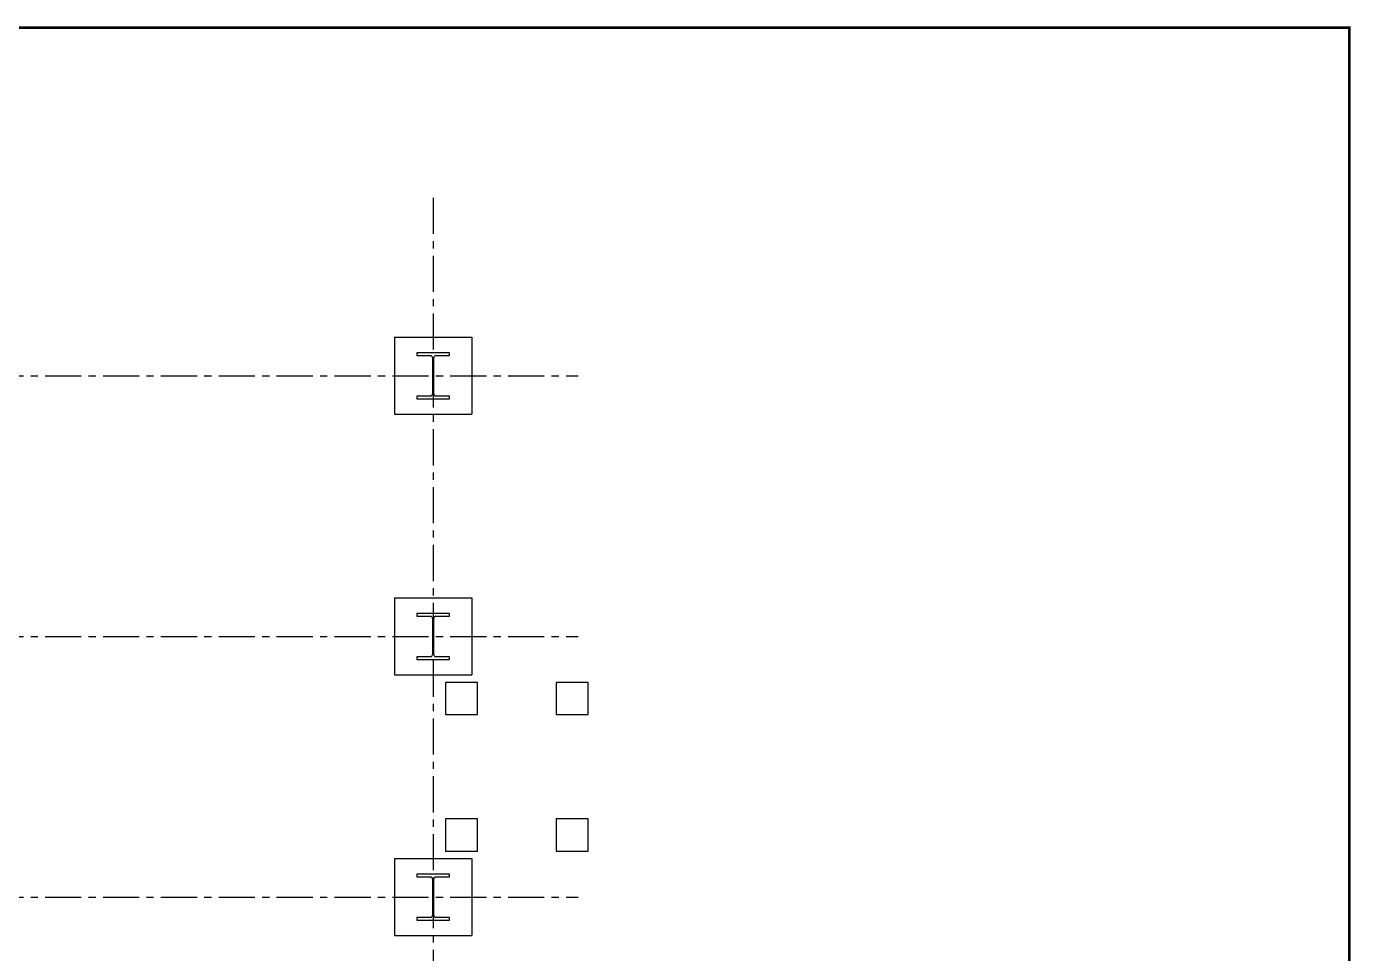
# Model space of a CAD drawing. Header units: inches. Extents: x 4 to 836, y 12 to 568.
# Drawn here: x 419.8 to 831.6, y 279.3 to 567.8 of the extents above; entities that cross this region are included whole.
import ezdxf
from ezdxf.enums import TextEntityAlignment as Align

# ---------------------------------------------------------------- set-up
doc = ezdxf.new("R2010")
doc.units = ezdxf.units.IN
doc.header["$LTSCALE"] = 9
doc.header["$MEASUREMENT"] = 0
doc.linetypes.add('CENTER', pattern=[2, 1.25, -0.25, 0.25, -0.25])
doc.layers.add('BORDER', color=7, linetype='Continuous')
doc.layers.add('CEN', color=9, linetype='CENTER')
doc.styles.add('BORDER2', font='ROMANS', dxfattribs={"width": 0.8, "height": 0.12})
doc.styles.add('ROMAND', font='romand.shx', dxfattribs={"height": 4.5})
doc.styles.add('ROMANS', font='romans.shx', dxfattribs={"height": 3})
doc.styles.add('USSLOGOBOLD', font='sanssb__.ttf')

# ---------------------------------------------------------------- blocks, each defined once
blk = doc.blocks.new('USS-GW_border')
at = {"layer": 'BORDER', "const_width": 0.0309375}
blk.add_lwpolyline([(1.100062386569872, 0.8748878915505252), (34.63631238656987, 0.8748878915505252), (34.63631238656987, 23.64488789155053), (1.100062386569872, 23.64488789155053), (1.100062386569872, 0.8748878915505252)], dxfattribs=at)
at = {"layer": 'BORDER', "color": 4, "style": 'ROMAND', "flags": 8}
blk.add_attdef('UPPER_DWG_NO', text='', height=0.25, rotation=180, dxfattribs=at).set_placement((2.604381525364482, 23.39488789155053), align=Align.MIDDLE_CENTER)
at = {"layer": 'BORDER', "color": 4, "style": 'ROMANS', "width": 0.85, "flags": 8}
for tag, p in [('LINE_1', (29.66751920251926, 3.873879415603681)), ('LINE_2', (29.66751920251926, 3.567562891550526)), ('LINE_3', (29.66751920251926, 3.260237891550524)), ('LINE_4', (29.66751920251926, 2.952715129889401))]:
    blk.add_attdef(tag, p, '', height=0.1875, dxfattribs=at)
at = {"layer": 'BORDER', "color": 6, "style": 'BORDER2', "flags": 12}
blk.add_attdef('PROJECT', text='', height=0.1547662072298731, dxfattribs=at).set_placement((22.53078630814451, 2.741052167316309), align=Align.MIDDLE_LEFT)
at = {"layer": 'BORDER', "color": 3, "style": 'ROMANS', "width": 0.85}
for tag, p in [('7-LINE-TOP', (24.94881238656987, 2.760883669072985)), ('7-LINE', (24.94881238656987, 2.702553686912303)), ('7-LINE-BOT', (24.94881238656987, 2.641890505465191)), ('6-LINE-TOP', (24.94881238656987, 2.510883669072985)), ('6-LINE', (24.94881238656987, 2.452553686912303)), ('6-LINE-BOT', (24.94881238656987, 2.391890505465191)), ('5-LINE-TOP', (24.94881238656987, 2.260883669072985)), ('5-LINE', (24.94881238656987, 2.202553686912303)), ('5-LINE-BOT', (24.94881238656987, 2.141890505465191)), ('4-LINE-TOP', (24.94881238656987, 2.010883669072985)), ('4-LINE', (24.94881238656987, 1.952553686912303)), ('4-LINE-BOT', (24.94881238656987, 1.891890505465191)), ('3-LINE-TOP', (24.94881238656987, 1.760883669072985)), ('3-LINE', (24.94881238656987, 1.702553686912303)), ('3-LINE-BOT', (24.94881238656987, 1.641890505465191)), ('2-LINE-TOP', (24.94881238656987, 1.510883669072985)), ('2-LINE', (24.94881238656987, 1.452553686912303)), ('2-LINE-BOT', (24.94881238656987, 1.391890505465191)), ('1-LINE-TOP', (24.94881238656987, 1.260883669072985)), ('1-LINE', (24.94881238656987, 1.202553686912303)), ('1-LINE-BOT', (24.94881238656987, 1.141890505465191))]:
    blk.add_attdef(tag, p, '', height=0.09375, dxfattribs=at)
at = {"layer": 'BORDER', "color": 3, "style": 'ROMANS', "width": 0.6743476098191401}
for tag, p, p2 in [('7-DATE', (28.24133418376366, 2.702987891550524), (28.5965708710791, 2.702987891550524)), ('6-DATE', (28.24133418376366, 2.452987891550524), (28.5965708710791, 2.452987891550524)), ('5-DATE', (28.24133418376366, 2.202987891550524), (28.5965708710791, 2.202987891550524)), ('4-DATE', (28.24133418376366, 1.952987891550524), (28.5965708710791, 1.952987891550524)), ('3-DATE', (28.24133418376366, 1.702987891550524), (28.5965708710791, 1.702987891550524)), ('2-DATE', (28.24133418376366, 1.452987891550524), (28.5965708710791, 1.452987891550524)), ('1-DATE', (28.24133418376366, 1.202987891550524), (28.5965708710791, 1.202987891550524))]:
    blk.add_attdef(tag, text='', height=0.09375, dxfattribs=at).set_placement(p, p2, align=Align.FIT)
at = {"layer": 'BORDER', "color": 3, "style": 'ROMANS', "width": 0.85}
for tag, p in [('7-BY', (28.82381238656988, 2.749887891550525)), ('7-CHK', (29.26131238656987, 2.749887891550525)), ('6-BY', (28.82381238656988, 2.499887891550525)), ('6-CHK', (29.26131238656987, 2.499887891550525)), ('5-BY', (28.82381238656988, 2.249887891550525)), ('5-CHK', (29.26131238656987, 2.249887891550525)), ('4-BY', (28.82381238656988, 1.999887891550525)), ('4-CHK', (29.26131238656987, 1.999887891550525)), ('3-BY', (28.82381238656988, 1.749887891550525)), ('3-CHK', (29.26131238656987, 1.749887891550525)), ('2-BY', (28.82381238656988, 1.499887891550525)), ('2-CHK', (29.26131238656987, 1.499887891550525)), ('1-BY', (28.82381238656988, 1.249887891550525)), ('1-CHK', (29.26131238656987, 1.249887891550525))]:
    blk.add_attdef(tag, text='', height=0.09375, dxfattribs=at).set_placement(p, align=Align.MIDDLE_CENTER)
at = {"layer": 'BORDER', "color": 5, "style": 'USSLOGOBOLD', "width": 0.85}
blk.add_attdef('USS_FACILITY', (31.14125107697253, 2.481946462006), '', height=0.2591, dxfattribs=at)
at = {"layer": 'BORDER', "color": 6, "style": 'ROMANS', "width": 0.85, "flags": 8}
for tag, p in [('DRAWN', (29.94881238656987, 1.452018556292156)), ('CHECK', (31.69881238656987, 1.452018556292156)), ('SCALE', (33.82813152536448, 1.452018556292156)), ('PROJ', (31.07265504257292, 1.171737891550524)), ('JOB', (30.90079381602628, 0.9217378915505243))]:
    blk.add_attdef(tag, text='', height=0.15625, dxfattribs=at).set_placement(p, align=Align.CENTER)
at = {"layer": 'BORDER', "color": 6, "style": 'ROMANS', "flags": 8}
for tag, width, p, p2 in [('DDATE', 1.134637731824208, (30.42698256174318, 1.452018556292156), (31.21211134938939, 1.452018556292156)), ('CDATE', 1.112720509664177, (32.17698256174318, 1.452018556292156), (32.94694541441258, 1.452018556292156)), ('SCALEFIT', 1.51373873345122, (33.05885558541311, 1.453185155935372), (34.59061501807209, 1.453185155935372))]:
    blk.add_attdef(tag, text='', height=0.15625, dxfattribs=dict(at, width=width)).set_placement(p, p2, align=Align.FIT)
at = {"layer": 'BORDER', "color": 4, "style": 'ROMAND', "flags": 8}
blk.add_attdef('LOWER_DWG_NO', text='', height=0.25, dxfattribs=at).set_placement((33.14063152536448, 1.124887891550525), align=Align.MIDDLE_CENTER)
at = {"layer": 'BORDER', "color": 6, "style": 'ROMANS', "width": 0.85, "flags": 8}
blk.add_attdef('DIV', text='', height=0.1875, dxfattribs=at).set_placement((34.57381238656986, 0.6873878915505252), align=Align.MIDDLE_CENTER)

msp = doc.modelspace()

# ---------------------------------------------------------------- linework, layer by layer
at = {"color": 7, "linetype": 'Continuous', "lineweight": 25}
for p, q in [((534.3234690721401, 471.1424411930487), (534.3234690721401, 447.1424411930489)), ((534.3234690721401, 471.1424411930487), (558.3234690721401, 471.1424411930487)), ((558.3234690721401, 471.1424411930487), (558.3234690721401, 447.1424411930489)), ((551.38846907214, 466.2974411930489), (541.25846907214, 466.2974411930489)), ((541.25846907214, 466.2974411930489), (541.25846907214, 465.4424411930487)), ((541.25846907214, 465.4424411930487), (545.4684690721402, 465.4424411930487)), ((547.1784690721398, 465.4424411930487), (551.38846907214, 465.4424411930487)), ((551.38846907214, 465.4424411930487), (551.38846907214, 466.2974411930489)), ((546.0684690721397, 464.8424411930488), (546.0684690721397, 453.4424411930487)), ((546.5784690721403, 453.4424411930487), (546.5784690721403, 464.8424411930488)), ((541.2584690721397, 452.8424411930488), (541.2584690721397, 451.9874411930489)), ((545.4684690721402, 452.8424411930488), (541.2584690721397, 452.8424411930488)), ((541.2584690721397, 451.9874411930489), (551.38846907214, 451.9874411930489)), ((551.38846907214, 452.8424411930488), (547.1784690721398, 452.8424411930488)), ((551.38846907214, 451.9874411930489), (551.38846907214, 452.8424411930488)), ((534.3234690721401, 447.1424411930489), (558.3234690721401, 447.1424411930489)), ((534.3234690721401, 390.0191078597154), (534.3234690721401, 366.0191078597155)), ((534.3234690721401, 390.0191078597154), (558.3234690721401, 390.0191078597154)), ((558.3234690721401, 390.0191078597154), (558.3234690721401, 366.0191078597155)), ((541.25846907214, 385.1741078597155), (541.25846907214, 384.3191078597156)), ((551.38846907214, 385.1741078597155), (541.25846907214, 385.1741078597155)), ((541.25846907214, 384.3191078597156), (545.4684690721402, 384.3191078597156)), ((546.0684690721401, 383.7191078597155), (546.0684690721401, 372.3191078597155)), ((546.5784690721403, 372.3191078597155), (546.5784690721403, 383.7191078597155)), ((547.17846907214, 384.3191078597156), (551.38846907214, 384.3191078597156)), ((551.38846907214, 384.3191078597156), (551.38846907214, 385.1741078597155)), ((541.25846907214, 371.7191078597154), (541.25846907214, 370.8641078597154)), ((545.4684690721402, 371.7191078597154), (541.25846907214, 371.7191078597154)), ((541.25846907214, 370.8641078597154), (551.38846907214, 370.8641078597154)), ((551.38846907214, 371.7191078597154), (547.17846907214, 371.7191078597156)), ((551.38846907214, 370.8641078597154), (551.38846907214, 371.7191078597154)), ((534.3234690721401, 366.0191078597155), (558.3234690721401, 366.0191078597155)), ((550.1184690721235, 362.7424805646727), (550.1534690721235, 362.7424805646727)), ((550.1534690721235, 363.7074411945939), (550.1534690721235, 353.7074411945939)), ((560.1534690721234, 363.7074411945939), (550.1534690721235, 363.7074411945939)), ((560.1534690721234, 353.7074411945939), (560.1534690721234, 363.7074411945939)), ((584.5834690721235, 363.7074411945939), (584.5834690721235, 353.7074411945939)), ((594.5834690721235, 363.7074411945939), (584.5834690721235, 363.7074411945939)), ((594.5834690721235, 353.7074411945939), (594.5834690721235, 363.7074411945939)), ((594.5834690721235, 362.7424805646727), (594.6184690721232, 362.7424805646727)), ((550.1534690721235, 353.7074411945939), (560.1534690721234, 353.7074411945939)), ((584.5834690721235, 353.7074411945939), (594.5834690721235, 353.7074411945939)), ((560.1534690721234, 321.2074411945939), (550.1534690721235, 321.2074411945939)), ((550.1534690721235, 321.2074411945939), (550.1534690721235, 311.2074411945938)), ((560.1534690721234, 311.2074411945938), (560.1534690721234, 321.2074411945939)), ((594.5834690721235, 321.2074411945939), (584.5834690721235, 321.2074411945939)), ((584.5834690721235, 321.2074411945939), (584.5834690721235, 311.2074411945938)), ((594.5834690721235, 311.2074411945938), (594.5834690721235, 321.2074411945939)), ((534.3234690721398, 308.895774526382), (534.3234690721398, 284.8957745263822)), ((534.3234690721398, 308.895774526382), (558.3234690721398, 308.895774526382)), ((550.1534690721235, 311.2074411945938), (560.1534690721234, 311.2074411945938)), ((558.3234690721398, 308.895774526382), (558.3234690721398, 284.8957745263822)), ((584.5834690721235, 311.2074411945938), (594.5834690721235, 311.2074411945938)), ((594.6184690721223, 312.2074411945439), (594.5834690721235, 312.2074411945439)), ((541.2584690721397, 304.0507745263822), (541.2584690721397, 303.1957745263822)), ((551.3884690721396, 304.0507745263822), (541.2584690721397, 304.0507745263822)), ((541.2584690721397, 303.1957745263822), (545.4684690721396, 303.1957745263822)), ((546.0684690721397, 302.5957745263822), (546.0684690721397, 291.1957745263821)), ((546.5784690721399, 291.1957745263821), (546.5784690721399, 302.5957745263822)), ((547.1784690721398, 303.1957745263822), (551.3884690721396, 303.1957745263822)), ((551.3884690721396, 303.1957745263822), (551.3884690721396, 304.0507745263822)), ((541.2584690721397, 290.5957745263822), (541.2584690721397, 289.7407745263821)), ((545.4684690721396, 290.5957745263822), (541.2584690721397, 290.5957745263822)), ((541.2584690721397, 289.7407745263821), (551.3884690721396, 289.7407745263821)), ((551.3884690721396, 290.5957745263822), (547.1784690721398, 290.5957745263822)), ((551.3884690721396, 289.7407745263821), (551.3884690721396, 290.5957745263822)), ((534.3234690721398, 284.8957745263822), (558.3234690721398, 284.8957745263822))]:
    msp.add_line(p, q, dxfattribs=at)
for centre, radius, start, end in [((545.4684690721402, 464.8424411930488), 0.5999999999999661, 0, 90), ((547.1784690721398, 464.8424411930488), 0.5999999999999661, 90, 180), ((545.4684690721402, 453.4424411930487), 0.5999999999999661, 270, 0), ((547.1784690721398, 453.4424411930487), 0.5999999999999661, 180, 270), ((545.4684690721402, 383.7191078597155), 0.5999999999999661, 0, 90), ((547.17846907214, 383.7191078597155), 0.5999999999999661, 90, 180), ((545.4684690721402, 372.3191078597155), 0.6000000000000514, 270, 0), ((547.17846907214, 372.3191078597155), 0.5999999999999661, 180, 270), ((545.4684690721396, 302.5957745263822), 0.6000000000001366, 0, 90), ((547.1784690721398, 302.5957745263822), 0.5999999999999661, 90, 180), ((545.4684690721396, 291.1957745263821), 0.6000000000001366, 270, 0), ((547.1784690721398, 291.1957745263821), 0.5999999999999661, 180, 270)]:
    msp.add_arc(centre, radius, start, end, dxfattribs=at)
at = {"layer": 'CEN'}
for p, q in [((546.3234690721398, 514.5174784250636), (546.3234690721398, 121.9548202216981)), ((101.6395110330131, 459.1424411930488), (591.3854832611987, 459.1424411930488)), ((101.6395110330131, 378.0191078597154), (591.3854832611987, 378.0191078597154)), ((101.6395110330131, 296.8957745263822), (591.3854832611987, 296.8957745263822))]:
    msp.add_line(p, q, dxfattribs=at)

# ---------------------------------------------------------------- block references
at = {"layer": 'CEN', "xscale": 24, "yscale": 24, "zscale": 24}
msp.add_blockref('USS-GW_border', (0, 0), dxfattribs=at)

doc.saveas('drawing.dxf')
